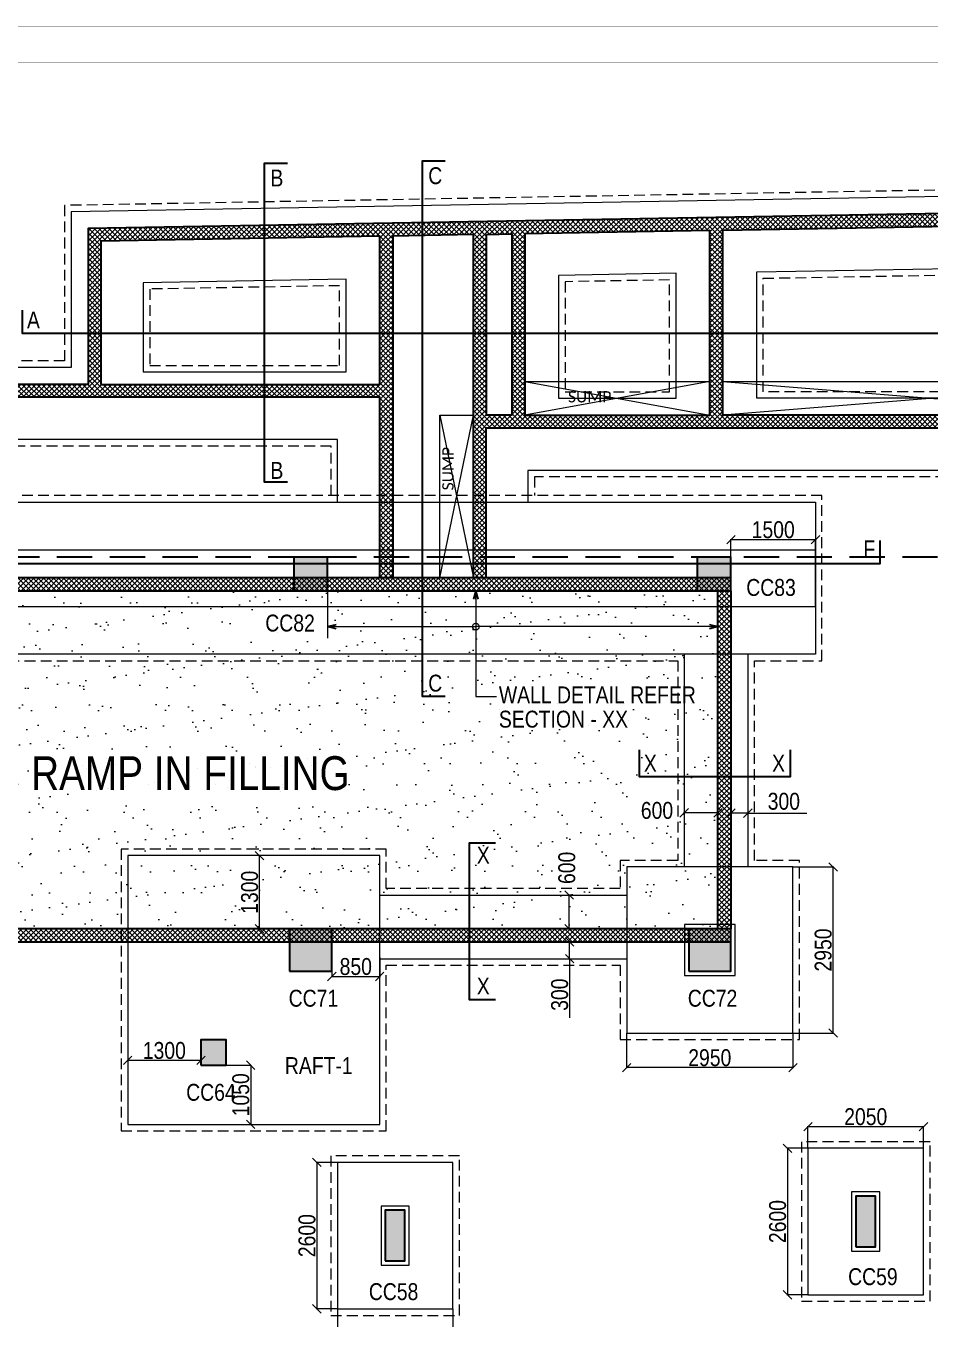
# Model space of a CAD drawing. Header units: millimetres. Extents: x 1112055 to 3390982, y -148532 to 766891.
# Drawn here: x 2021008 to 2037051, y 707830 to 730786 of the extents above; entities that cross this region are included whole.
import ezdxf

# ---------------------------------------------------------------- set-up
doc = ezdxf.new("R2010")
doc.units = ezdxf.units.MM
doc.header["$PDMODE"] = 35
doc.header["$PDSIZE"] = -25
doc.linetypes.add('DASHED2', pattern=[0.375, 0.25, -0.125])
doc.linetypes.add('Hidden', pattern=[9.525, 6.35, -3.175])
for name, color, linetype, lineweight in [('A_Cut-out', 251, 'Continuous', 9), ('B COL. NO.', 3, 'Continuous', 20), ('B FINAL COLUMN', 1, 'Continuous', 30), ('B FOOTING', 49, 'Continuous', 20), ('B FOOTING DIM', 234, 'Continuous', 9), ('B HATCH', 250, 'Continuous', 0), ('B P.C.C', 251, 'Continuous', 0), ('B TITLE BLOCK', 250, 'Continuous', 0), ('EXCAVATION LINE', 236, 'Continuous', 30)]:
    doc.layers.add(name, color=color, linetype=linetype, lineweight=lineweight)
doc.layers.add('B Pedestal', color=7, linetype='Continuous', lineweight=9, true_color=0x5c8948)
doc.layers.add('B-COL HT', color=7, linetype='Continuous', lineweight=0, true_color=0x4e4f45)
doc.layers.add('SXO-TEXT-AREA LOCATION', color=7, linetype='Continuous')
doc.styles.add('ARIAL', font='arial.ttf')
doc.styles.get("Standard").update_dxf_attribs({"font": 'arial.ttf'})
doc.styles.add('SWINC', font='swissc.ttf')
doc.dimstyles.new('BHOOMI', dxfattribs={"dimtxt": 230, "dimasz": 150, "dimexe": 10, "dimexo": 0, "dimgap": 25, "dimtad": 1, "dimdec": 0, "dimzin": 0, "dimdsep": 46, "dimtxsty": 'SWINC', "dimblk": 'OBLIQUE', "dimcen": 0.09, "dimclrd": 250, "dimclre": 250, "dimclrt": 256, "dimaunit": 1, "dimadec": 3, "dimazin": 0, "dimtfac": 1, "dimtdec": 0, "dimtofl": 0, "dimtmove": 1, "dimatfit": 3, "dimfxl": 100, "dimtolj": 1, "dimtzin": 0, "dimlwd": 9, "dimlwe": 5, "dimarcsym": 0})
doc.dimstyles.new('DIM 1', dxfattribs={"dimscale": 0, "dimtxt": 230, "dimasz": 150, "dimexe": 0.18, "dimexo": 0.0625, "dimgap": 0.5, "dimtad": 1, "dimdec": 0, "dimzin": 0, "dimdsep": 46, "dimtxsty": 'ARIAL', "dimblk": 'OBLIQUE', "dimcen": 6, "dimse1": 1, "dimse2": 1, "dimclrd": 256, "dimclrt": 256, "dimadec": 0, "dimazin": 2, "dimtfac": 0.75, "dimtdec": 0, "dimtix": 1, "dimtofl": 0, "dimtmove": 1, "dimatfit": 3, "dimldrblk": 'OPEN30', "dimfxl": 0.18, "dimfrac": 1, "dimtolj": 1, "dimtzin": 0, "dimlwd": -1, "dimarcsym": 0})
pattern_1 = [(45, (163082.47, 205286.05), (-44.9012806, 44.9012806), []), (135, (163082.47, 205286.05), (-44.9012806, -44.9012806), [])]

# ---------------------------------------------------------------- blocks, each defined once
blk = doc.blocks.new('_Oblique')
at = {"color": 0, "linetype": 'ByBlock', "lineweight": -2}
blk.add_line((-0.5, -0.5), (0.5, 0.5), dxfattribs=at)
blk = doc.blocks.new('*D2885')
at = {"layer": 'B FOOTING DIM', "color": 250, "lineweight": 5, "ltscale": 0.5, "transparency": 16777216}
for p, q in [((2033517, 721357), (2033517, 721676)), ((2033517, 721666), (2035017, 721666)), ((2035017, 721357), (2035017, 721676))]:
    blk.add_line(p, q, dxfattribs=at)
at = {"layer": 'Defpoints', "color": 0, "transparency": 16777216}
for p in [(2035017, 721666), (2033517, 721357), (2035017, 721357)]:
    blk.add_point(p, dxfattribs=at)
at = {"layer": 'B FOOTING DIM', "color": 250, "lineweight": 5, "transparency": 16777216, "xscale": 150, "yscale": 150, "zscale": 150, "rotation": 180}
blk.add_blockref('_Oblique', (2033517, 721666), dxfattribs=at)
at = {"layer": 'B FOOTING DIM', "color": 250, "lineweight": 5, "transparency": 16777216, "xscale": 150, "yscale": 150, "zscale": 150}
blk.add_blockref('_Oblique', (2035017, 721666), dxfattribs=at)
at = {"layer": 'B FOOTING DIM', "transparency": 16777216, "insert": (2034267, 721841), "char_height": 300, "attachment_point": 5, "style": 'SWINC'}
blk.add_mtext('\\A1;1500', dxfattribs=at)
blk = doc.blocks.new('*D3001')
at = {"layer": 'B FOOTING DIM', "color": 250, "lineweight": 5, "ltscale": 0.5, "transparency": 16777216}
for p, q in [((2026534, 710612), (2026161, 710612)), ((2026171, 710612), (2026171, 708012)), ((2026534, 708012), (2026161, 708012))]:
    blk.add_line(p, q, dxfattribs=at)
at = {"layer": 'Defpoints', "color": 0, "transparency": 16777216}
for p in [(2026534, 710612), (2026171, 708012), (2026534, 708012)]:
    blk.add_point(p, dxfattribs=at)
at = {"layer": 'B FOOTING DIM', "color": 250, "lineweight": 5, "transparency": 16777216, "xscale": 150, "yscale": 150, "zscale": 150}
for p, rotation in [((2026171, 710612), 90), ((2026171, 708012), 270)]:
    blk.add_blockref('_Oblique', p, dxfattribs=dict(at, rotation=rotation))
at = {"layer": 'B FOOTING DIM', "transparency": 16777216, "insert": (2025996, 709312), "char_height": 300, "attachment_point": 5, "rotation": 90, "style": 'SWINC'}
blk.add_mtext('\\A1;2600', dxfattribs=at)
blk = doc.blocks.new('*D3002')
at = {"layer": 'B FOOTING DIM', "color": 250, "lineweight": 5, "ltscale": 0.5, "transparency": 16777216}
for p, q in [((2026534, 708012), (2026534, 707334)), ((2028584, 708012), (2028584, 707334)), ((2026534, 707344), (2028584, 707344))]:
    blk.add_line(p, q, dxfattribs=at)
at = {"layer": 'Defpoints', "color": 0, "transparency": 16777216}
for p in [(2026534, 708012), (2028584, 708012), (2028584, 707344)]:
    blk.add_point(p, dxfattribs=at)
at = {"layer": 'B FOOTING DIM', "color": 250, "lineweight": 5, "transparency": 16777216, "xscale": 150, "yscale": 150, "zscale": 150, "rotation": 180}
blk.add_blockref('_Oblique', (2026534, 707344), dxfattribs=at)
at = {"layer": 'B FOOTING DIM', "color": 250, "lineweight": 5, "transparency": 16777216, "xscale": 150, "yscale": 150, "zscale": 150}
blk.add_blockref('_Oblique', (2028584, 707344), dxfattribs=at)
at = {"layer": 'B FOOTING DIM', "transparency": 16777216, "insert": (2027559, 707519), "char_height": 300, "attachment_point": 5, "style": 'SWINC'}
blk.add_mtext('\\A1;2050', dxfattribs=at)
blk = doc.blocks.new('*D3003')
at = {"layer": 'B FOOTING DIM', "color": 250, "lineweight": 5, "ltscale": 0.5, "transparency": 16777216}
for p, q in [((2034884, 710862), (2034511, 710862)), ((2034521, 710862), (2034521, 708262)), ((2034884, 708262), (2034511, 708262))]:
    blk.add_line(p, q, dxfattribs=at)
at = {"layer": 'Defpoints', "color": 0, "transparency": 16777216}
for p in [(2034884, 710862), (2034521, 708262), (2034884, 708262)]:
    blk.add_point(p, dxfattribs=at)
at = {"layer": 'B FOOTING DIM', "color": 250, "lineweight": 5, "transparency": 16777216, "xscale": 150, "yscale": 150, "zscale": 150}
for p, rotation in [((2034521, 710862), 90), ((2034521, 708262), 270)]:
    blk.add_blockref('_Oblique', p, dxfattribs=dict(at, rotation=rotation))
at = {"layer": 'B FOOTING DIM', "transparency": 16777216, "insert": (2034346, 709562), "char_height": 300, "attachment_point": 5, "rotation": 90, "style": 'SWINC'}
blk.add_mtext('\\A1;2600', dxfattribs=at)
blk = doc.blocks.new('*D3004')
at = {"layer": 'B FOOTING DIM', "color": 250, "lineweight": 5, "ltscale": 0.5, "transparency": 16777216}
for p, q in [((2034884, 710862), (2034884, 711257)), ((2034884, 711247), (2036934, 711247)), ((2036934, 710862), (2036934, 711257))]:
    blk.add_line(p, q, dxfattribs=at)
at = {"layer": 'Defpoints', "color": 0, "transparency": 16777216}
for p in [(2036934, 711247), (2034884, 710862), (2036934, 710862)]:
    blk.add_point(p, dxfattribs=at)
at = {"layer": 'B FOOTING DIM', "color": 250, "lineweight": 5, "transparency": 16777216, "xscale": 150, "yscale": 150, "zscale": 150, "rotation": 180}
blk.add_blockref('_Oblique', (2034884, 711247), dxfattribs=at)
at = {"layer": 'B FOOTING DIM', "color": 250, "lineweight": 5, "transparency": 16777216, "xscale": 150, "yscale": 150, "zscale": 150}
blk.add_blockref('_Oblique', (2036934, 711247), dxfattribs=at)
at = {"layer": 'B FOOTING DIM', "transparency": 16777216, "insert": (2035909, 711422), "char_height": 300, "attachment_point": 5, "style": 'SWINC'}
blk.add_mtext('\\A1;2050', dxfattribs=at)
blk = doc.blocks.new('*D3031')
at = {"layer": 'B FOOTING DIM', "color": 250, "lineweight": 5, "ltscale": 0.5, "transparency": 16777216}
for p, q in [((2031667, 712907), (2031667, 712284)), ((2034617, 712907), (2034617, 712284)), ((2034617, 712294), (2031667, 712294))]:
    blk.add_line(p, q, dxfattribs=at)
at = {"layer": 'Defpoints', "color": 0, "transparency": 16777216}
for p in [(2031667, 712907), (2034617, 712907), (2031667, 712294)]:
    blk.add_point(p, dxfattribs=at)
at = {"layer": 'B FOOTING DIM', "color": 250, "lineweight": 5, "transparency": 16777216, "xscale": 150, "yscale": 150, "zscale": 150, "rotation": 180}
blk.add_blockref('_Oblique', (2031667, 712294), dxfattribs=at)
at = {"layer": 'B FOOTING DIM', "color": 250, "lineweight": 5, "transparency": 16777216, "xscale": 150, "yscale": 150, "zscale": 150}
blk.add_blockref('_Oblique', (2034617, 712294), dxfattribs=at)
at = {"layer": 'B FOOTING DIM', "transparency": 16777216, "insert": (2033142, 712469), "char_height": 300, "attachment_point": 5, "style": 'SWINC'}
blk.add_mtext('\\A1;2950', dxfattribs=at)
blk = doc.blocks.new('*D3032')
at = {"layer": 'B FOOTING DIM', "color": 250, "lineweight": 5, "ltscale": 0.5, "transparency": 16777216}
for p, q in [((2034617, 715857), (2035340, 715857)), ((2035330, 712907), (2035330, 715857)), ((2034617, 712907), (2035340, 712907))]:
    blk.add_line(p, q, dxfattribs=at)
at = {"layer": 'Defpoints', "color": 0, "transparency": 16777216}
for p in [(2034617, 715857), (2035330, 715857), (2034617, 712907)]:
    blk.add_point(p, dxfattribs=at)
at = {"layer": 'B FOOTING DIM', "color": 250, "lineweight": 5, "transparency": 16777216, "xscale": 150, "yscale": 150, "zscale": 150}
for p, rotation in [((2035330, 715857), 90), ((2035330, 712907), 270)]:
    blk.add_blockref('_Oblique', p, dxfattribs=dict(at, rotation=rotation))
at = {"layer": 'B FOOTING DIM', "transparency": 16777216, "insert": (2035155, 714382), "char_height": 300, "attachment_point": 5, "rotation": 90, "style": 'SWINC'}
blk.add_mtext('\\A1;2950', dxfattribs=at)
blk = doc.blocks.new('*D2549')
at = {"layer": 'B FOOTING DIM', "color": 250, "lineweight": 5, "ltscale": 0.5, "transparency": 16777216}
for p, q in [((2022814, 712545), (2022814, 712412)), ((2024114, 712422), (2022814, 712422)), ((2024114, 712562), (2024114, 712412))]:
    blk.add_line(p, q, dxfattribs=at)
at = {"layer": 'Defpoints', "color": 0, "transparency": 16777216}
for p in [(2022814, 712545), (2022814, 712422), (2024114, 712562)]:
    blk.add_point(p, dxfattribs=at)
at = {"layer": 'B FOOTING DIM', "color": 250, "lineweight": 5, "transparency": 16777216, "xscale": 150, "yscale": 150, "zscale": 150, "rotation": 180}
blk.add_blockref('_Oblique', (2022814, 712422), dxfattribs=at)
at = {"layer": 'B FOOTING DIM', "color": 250, "lineweight": 5, "transparency": 16777216, "xscale": 150, "yscale": 150, "zscale": 150}
blk.add_blockref('_Oblique', (2024114, 712422), dxfattribs=at)
at = {"layer": 'B FOOTING DIM', "transparency": 16777216, "insert": (2023464, 712597), "char_height": 300, "attachment_point": 5, "style": 'SWINC'}
blk.add_mtext('\\A1;1300', dxfattribs=at)
blk = doc.blocks.new('*D2550')
at = {"layer": 'B FOOTING DIM', "color": 250, "lineweight": 5, "ltscale": 0.5, "transparency": 16777216}
for p, q in [((2026436, 714257), (2026436, 713902)), ((2027286, 714251), (2027286, 713902)), ((2026436, 713912), (2027286, 713912))]:
    blk.add_line(p, q, dxfattribs=at)
at = {"layer": 'Defpoints', "color": 0, "transparency": 16777216}
for p in [(2026436, 714257), (2027286, 714251), (2027286, 713912)]:
    blk.add_point(p, dxfattribs=at)
at = {"layer": 'B FOOTING DIM', "color": 250, "lineweight": 5, "transparency": 16777216, "xscale": 150, "yscale": 150, "zscale": 150, "rotation": 180}
blk.add_blockref('_Oblique', (2026436, 713912), dxfattribs=at)
at = {"layer": 'B FOOTING DIM', "color": 250, "lineweight": 5, "transparency": 16777216, "xscale": 150, "yscale": 150, "zscale": 150}
blk.add_blockref('_Oblique', (2027286, 713912), dxfattribs=at)
at = {"layer": 'B FOOTING DIM', "transparency": 16777216, "insert": (2026861, 714087), "char_height": 300, "attachment_point": 5, "style": 'SWINC'}
blk.add_mtext('\\A1;850', dxfattribs=at)
blk = doc.blocks.new('*D2551')
at = {"layer": 'B FOOTING DIM', "color": 250, "lineweight": 5, "ltscale": 0.5, "transparency": 16777216}
for p, q in [((2024564, 712337), (2025007, 712337)), ((2024997, 712337), (2024997, 711287)), ((2024564, 711287), (2025007, 711287))]:
    blk.add_line(p, q, dxfattribs=at)
at = {"layer": 'Defpoints', "color": 0, "transparency": 16777216}
for p in [(2024564, 712337), (2024564, 711287), (2024997, 711287)]:
    blk.add_point(p, dxfattribs=at)
at = {"layer": 'B FOOTING DIM', "color": 250, "lineweight": 5, "transparency": 16777216, "xscale": 150, "yscale": 150, "zscale": 150}
for p, rotation in [((2024997, 712337), 90), ((2024997, 711287), 270)]:
    blk.add_blockref('_Oblique', p, dxfattribs=dict(at, rotation=rotation))
at = {"layer": 'B FOOTING DIM', "transparency": 16777216, "insert": (2024822, 711812), "char_height": 300, "attachment_point": 5, "rotation": 90, "style": 'SWINC'}
blk.add_mtext('\\A1;1050', dxfattribs=at)
blk = doc.blocks.new('*D2552')
at = {"layer": 'B FOOTING DIM', "color": 250, "lineweight": 5, "ltscale": 0.5, "transparency": 16777216}
for p, q in [((2025686, 716057), (2025143, 716057)), ((2025153, 714757), (2025153, 716057)), ((2025686, 714757), (2025143, 714757))]:
    blk.add_line(p, q, dxfattribs=at)
at = {"layer": 'Defpoints', "color": 0, "transparency": 16777216}
for p in [(2025153, 716057), (2025686, 716057), (2025686, 714757)]:
    blk.add_point(p, dxfattribs=at)
at = {"layer": 'B FOOTING DIM', "color": 250, "lineweight": 5, "transparency": 16777216, "xscale": 150, "yscale": 150, "zscale": 150}
for p, rotation in [((2025153, 716057), 90), ((2025153, 714757), 270)]:
    blk.add_blockref('_Oblique', p, dxfattribs=dict(at, rotation=rotation))
at = {"layer": 'B FOOTING DIM', "transparency": 16777216, "insert": (2024978, 715407), "char_height": 300, "attachment_point": 5, "rotation": 90, "style": 'SWINC'}
blk.add_mtext('\\A1;1300', dxfattribs=at)
blk = doc.blocks.new('*D2648')
at = {"layer": 'B FOOTING DIM', "color": 250, "lineweight": 5, "ltscale": 0.5, "transparency": 16777216}
for p, q in [((2030478, 714527), (2030664, 714527)), ((2030654, 714227), (2030654, 714527)), ((2030478, 714227), (2030664, 714227)), ((2030654, 714227), (2030654, 713178))]:
    blk.add_line(p, q, dxfattribs=at)
at = {"layer": 'Defpoints', "color": 0, "transparency": 16777216}
for p in [(2030478, 714527), (2030654, 714527), (2030478, 714227)]:
    blk.add_point(p, dxfattribs=at)
at = {"layer": 'B FOOTING DIM', "color": 250, "lineweight": 5, "transparency": 16777216, "xscale": 150, "yscale": 150, "zscale": 150}
for p, rotation in [((2030654, 714527), 90), ((2030654, 714227), 270)]:
    blk.add_blockref('_Oblique', p, dxfattribs=dict(at, rotation=rotation))
at = {"layer": 'B FOOTING DIM', "transparency": 16777216, "insert": (2030479, 713589), "char_height": 300, "attachment_point": 5, "rotation": 90, "style": 'SWINC'}
blk.add_mtext('\\A1;300', dxfattribs=at)
blk = doc.blocks.new('*D2649')
at = {"layer": 'B FOOTING DIM', "color": 250, "lineweight": 5, "ltscale": 0.5, "transparency": 16777216}
for p, q in [((2030684, 715357), (2030637, 715357)), ((2030647, 714757), (2030647, 715357)), ((2030684, 714757), (2030637, 714757))]:
    blk.add_line(p, q, dxfattribs=at)
at = {"layer": 'Defpoints', "color": 0, "transparency": 16777216}
for p in [(2030647, 715357), (2030684, 715357), (2030684, 714757)]:
    blk.add_point(p, dxfattribs=at)
at = {"layer": 'B FOOTING DIM', "color": 250, "lineweight": 5, "transparency": 16777216, "xscale": 150, "yscale": 150, "zscale": 150}
for p, rotation in [((2030647, 715357), 90), ((2030647, 714757), 270)]:
    blk.add_blockref('_Oblique', p, dxfattribs=dict(at, rotation=rotation))
at = {"layer": 'B FOOTING DIM', "transparency": 16777216, "insert": (2030606, 715840), "char_height": 300, "attachment_point": 5, "rotation": 90, "style": 'SWINC'}
blk.add_mtext('\\A1;600', dxfattribs=at)
blk = doc.blocks.new('_Open30')
at = {"color": 0, "linetype": 'ByBlock', "lineweight": -2}
for p, q in [((-1, 0.27), (0, 0)), ((0, 0), (-1, -0.27)), ((0, 0), (-1, 0))]:
    blk.add_line(p, q, dxfattribs=at)
blk = doc.blocks.new('*D2650')
at = {"layer": 'B FOOTING DIM', "color": 250, "lineweight": 5, "ltscale": 0.5, "transparency": 16777216}
for p, q in [((2033517, 716986), (2033517, 716800)), ((2033817, 716986), (2033817, 716800)), ((2033817, 716810), (2033517, 716810)), ((2033817, 716810), (2034866, 716810))]:
    blk.add_line(p, q, dxfattribs=at)
at = {"layer": 'Defpoints', "color": 0, "transparency": 16777216}
for p in [(2033517, 716986), (2033817, 716986), (2033517, 716810)]:
    blk.add_point(p, dxfattribs=at)
at = {"layer": 'B FOOTING DIM', "color": 250, "lineweight": 5, "transparency": 16777216, "xscale": 150, "yscale": 150, "zscale": 150, "rotation": 180}
blk.add_blockref('_Oblique', (2033517, 716810), dxfattribs=at)
at = {"layer": 'B FOOTING DIM', "color": 250, "lineweight": 5, "transparency": 16777216, "xscale": 150, "yscale": 150, "zscale": 150}
blk.add_blockref('_Oblique', (2033817, 716810), dxfattribs=at)
at = {"layer": 'B FOOTING DIM', "transparency": 16777216, "insert": (2034456, 717020), "char_height": 300, "attachment_point": 5, "style": 'SWINC'}
blk.add_mtext('\\A1;300', dxfattribs=at)
blk = doc.blocks.new('*D2651')
at = {"layer": 'B FOOTING DIM', "color": 250, "lineweight": 5, "ltscale": 0.5, "transparency": 16777216}
for p, q in [((2032687, 716780), (2032687, 716827)), ((2033287, 716817), (2032687, 716817)), ((2033287, 716780), (2033287, 716827))]:
    blk.add_line(p, q, dxfattribs=at)
at = {"layer": 'Defpoints', "color": 0, "transparency": 16777216}
for p in [(2032687, 716817), (2032687, 716780), (2033287, 716780)]:
    blk.add_point(p, dxfattribs=at)
at = {"layer": 'B FOOTING DIM', "color": 250, "lineweight": 5, "transparency": 16777216, "xscale": 150, "yscale": 150, "zscale": 150, "rotation": 180}
blk.add_blockref('_Oblique', (2032687, 716817), dxfattribs=at)
at = {"layer": 'B FOOTING DIM', "color": 250, "lineweight": 5, "transparency": 16777216, "xscale": 150, "yscale": 150, "zscale": 150}
blk.add_blockref('_Oblique', (2033287, 716817), dxfattribs=at)
at = {"layer": 'B FOOTING DIM', "transparency": 16777216, "insert": (2032205, 716858), "char_height": 300, "attachment_point": 5, "style": 'SWINC'}
blk.add_mtext('\\A1;600', dxfattribs=at)

msp = doc.modelspace()

# ---------------------------------------------------------------- hatches: boundary and pattern name
at = {"layer": 'B HATCH', "lineweight": 0}
h = msp.add_hatch(dxfattribs=at)
h.set_pattern_fill('ANSI37', color=250, scale=20, style=0)
h.set_pattern_definition([(45, (271573.584, 205286.05), (-44.9012806, 44.9012806), []), (135, (271573.584, 205286.05), (-44.9012806, -44.9012806), [])])
h.paths.add_polyline_path([(2048204.1, 723875.9), (2048204.1, 727418.8), (2041029.1, 727292.9), (2041029.1, 723876.1)], flags=16)
h.paths.add_polyline_path([(2022340.1, 724422.7), (2027289.1, 724422.7), (2027289.1, 727051.5), (2022340.1, 726964.7)], flags=16)
h.paths.add_polyline_path([(2029179.1, 727085), (2029629.1, 727092.9), (2029629.1, 723875.7), (2029179.1, 723875.7)], flags=16)
h.paths.add_polyline_path([(1985114.1, 723607.5), (1985114.1, 614861.9), (2035574.1, 614861.9), (2035574.1, 654741.9), (2048204.1, 654741.9), (2048204.1, 723645.9), (2029165.7, 723646.5), (2029165.7, 720986.9), (2028949.1, 720986.9), (2028949.1, 727080.9), (2027519.1, 727055.8), (2027519.1, 720986.9), (2027289.1, 720986.9), (2027289.1, 724192.7), (2017838.1, 724192.7), (2017838.1, 723607.5)], flags=16)
h.paths.add_polyline_path([(2040803.8, 727289), (2040803.8, 723876.1), (2033374.1, 723876.4), (2033374.1, 727158.6)], flags=16)
h.paths.add_polyline_path([(2029859.1, 723876.5), (2029859.1, 727096.9), (2033144.1, 727154.5), (2033144.1, 723876.4)], flags=16)
h.paths.add_polyline_path([(2017608.1, 723837.5), (1984884.1, 723837.5), (1984884.1, 614631.9), (2035804.1, 614631.9), (2035804.1, 654511.9), (2048434.1, 654511.9), (2048434.1, 727652.9), (2022110.1, 727190.9), (2022110.1, 724422.7), (2017608.1, 724422.7)])
at = {"layer": 'B HATCH'}
h = msp.add_hatch(dxfattribs=at)
h.set_pattern_fill('ANSI37', color=250, scale=20, style=0)
h.set_pattern_definition(pattern_1)
h.paths.add_polyline_path([(2013609.1, 720756.9), (2025760.8, 720756.9), (2025760.8, 720986.9), (2013609.1, 720986.9)])
h = msp.add_hatch(dxfattribs=at)
h.set_pattern_fill('ANSI37', color=250, scale=20, style=0)
h.set_pattern_definition([(45, (175834.135, 205286.05), (-44.9012806, 44.9012806), []), (135, (175834.135, 205286.05), (-44.9012806, -44.9012806), [])])
h.paths.add_polyline_path([(2025760.8, 720756.9), (2033517.5, 720756.9), (2033517.5, 720986.9), (2025760.8, 720986.9)])
h = msp.add_hatch(dxfattribs=at)
h.set_pattern_fill('ANSI37', color=250, scale=20, style=0)
h.set_pattern_definition([(45, (163082.47, 205286.05), (-44.9012806, 44.9012806), []), (135, (163082.47, 205286.05), (-44.9012806, -44.9012806), [])])
h.paths.add_polyline_path([(2033517.5, 714756.9), (2033287.5, 714756.9), (2033287.5, 720756.9), (2033517.5, 720756.9)])
h = msp.add_hatch(dxfattribs=at)
h.set_pattern_fill('ANSI37', color=250, scale=20, style=0)
h.set_pattern_definition(pattern_1)
h.paths.add_polyline_path([(2013609.1, 714526.9), (2025685.8, 714526.9), (2025685.8, 714756.9), (2013609.1, 714756.9)])
h = msp.add_hatch(dxfattribs=at)
h.set_pattern_fill('ANSI37', color=250, scale=20, style=0)
h.set_pattern_definition([(45, (175834.135, 199056.05), (-44.9012806, 44.9012806), []), (135, (175834.135, 199056.05), (-44.9012806, -44.9012806), [])])
h.paths.add_polyline_path([(2025685.8, 714526.9), (2033517.5, 714526.9), (2033517.5, 714756.9), (2025685.8, 714756.9)])
at = {"layer": 'B-COL HT', "lineweight": 0}
h = msp.add_hatch(color=250, dxfattribs=at)
h.dxf.hatch_style = 1
h.paths.add_polyline_path([(2025760.8, 720756.9), (2026360.8, 720756.9), (2026360.8, 721356.9), (2025760.8, 721356.9)])
h = msp.add_hatch(color=250, dxfattribs=at)
h.dxf.hatch_style = 1
h.paths.add_polyline_path([(2032917.5, 720756.9), (2033517.5, 720756.9), (2033517.5, 721356.9), (2032917.5, 721356.9)])
h = msp.add_hatch(color=250, dxfattribs=at)
h.dxf.hatch_style = 1
h.paths.add_polyline_path([(2025685.8, 714006.9), (2026435.8, 714006.9), (2026435.8, 714756.9), (2025685.8, 714756.9)])
h = msp.add_hatch(color=250, dxfattribs=at)
h.dxf.hatch_style = 1
h.paths.add_polyline_path([(2033517.5, 714756.9), (2032767.5, 714756.9), (2032767.5, 714006.9), (2033517.5, 714006.9)])
h = msp.add_hatch(color=250, dxfattribs=at)
h.dxf.hatch_style = 1
h.paths.add_polyline_path([(2024114.1, 712336.9), (2024564.1, 712336.9), (2024564.1, 712786.9), (2024114.1, 712786.9)])
h = msp.add_hatch(color=250, dxfattribs=at)
h.dxf.hatch_style = 1
h.paths.add_polyline_path([(2024114.1, 712336.9), (2024564.1, 712336.9), (2024564.1, 712786.9), (2024114.1, 712786.9)])
h = msp.add_hatch(color=250, dxfattribs=at)
h.dxf.hatch_style = 1
h.paths.add_polyline_path([(2035734.1, 709111.9), (2036084.1, 709111.9), (2036084.1, 710011.9), (2035734.1, 710011.9)])
h = msp.add_hatch(color=250, dxfattribs=at)
h.dxf.hatch_style = 1
h.paths.add_polyline_path([(2027384.1, 708861.9), (2027734.1, 708861.9), (2027734.1, 709761.9), (2027384.1, 709761.9)])
at = {"layer": 'EXCAVATION LINE', "lineweight": 0}
h = msp.add_hatch(dxfattribs=at)
h.set_pattern_fill('AR-SAND', color=250, scale=15)
h.set_pattern_definition([(37.5, (-97526.5, 346400), (-24.00047, 734.11986), [0, -579.12, 0, -647.7, 0, -619.125]), (7.5, (-97526.5, 346400), (674.28492, 1075.23765), [0, -312.42, 0, -521.97, 0, -200.025]), (327.5, (-97995.1, 346400), (1186.48856, 2.15578), [0, -190.5, 0, -685.8, 0, -895.35]), (317.5, (-97995.1, 346400), (1145.3347, 334.394), [0, -95.25, 0, -449.58, 0, -514.35])])
h.paths.add_polyline_path([(2013609.1, 720756.9), (2033287.5, 720756.9), (2033287.5, 714756.9), (2013609.1, 714756.9)])

# ---------------------------------------------------------------- linework, layer by layer
at = {"color": 6, "lineweight": 30}
for points in [[(2025647.7, 728342.3), (2025238.5, 728342.3), (2025238.5, 722690.2), (2025647.7, 722690.2)], [(2028447.7, 728383), (2028038.4, 728383), (2028038.4, 718885.6), (2028447.7, 718885.6)], [(2020944.8, 725742), (2020944.8, 725332.7), (2049565.8, 725332.7), (2049565.8, 725742)], [(2014584.3, 721650), (2014584.3, 721240.8), (2036167.6, 721240.8), (2036167.6, 721650)], [(2031889.9, 717934.5), (2031889.9, 717464.5), (2034573.1, 717464.5), (2034573.1, 717934.5)], [(2029337.4, 716278.3), (2028871.7, 716278.3), (2028871.7, 713505), (2029337.4, 713505)]]:
    msp.add_lwpolyline(points, dxfattribs=at)
at = {"color": 16, "linetype": 'DASHED2', "lineweight": 30, "ltscale": 2500}
msp.add_lwpolyline([(1996084.1, 679511.9), (2048434.1, 679511.9), (2048434.1, 721356.9), (1996084.1, 721356.9)], close=True, dxfattribs=at)
at = {"layer": 'A_Cut-out', "ltscale": 10}
for p, q in [((2033144.1, 724475.8), (2029859.1, 723876.5)), ((2029859.1, 724475.8), (2033144.1, 723876.4)), ((2040803.8, 724475.8), (2033374.1, 723876.4)), ((2033374.1, 724475.8), (2040803.8, 723876.1)), ((2028352, 723874), (2028949.1, 720986.9)), ((2028352, 720986.9), (2028949.1, 723874))]:
    msp.add_line(p, q, dxfattribs=at)
for points in [[(2029859.1, 724475.8), (2033144.1, 724475.8)], [(2033374.1, 724475.8), (2040803.8, 724475.8)]]:
    msp.add_lwpolyline(points, dxfattribs=at)
msp.add_lwpolyline([(2028352, 723874), (2028949.1, 723874), (2028949.1, 720986.9), (2028352, 720986.9)], close=True, dxfattribs=at)
at = {"layer": 'B COL. NO.'}
msp.add_line((2026360.8, 720756.9), (2026360.8, 719916.5), dxfattribs=at)
msp.add_circle((2028992.6, 720122.2), 58.6, dxfattribs=at)
at = {"layer": 'B FINAL COLUMN', "color": 16, "lineweight": 30}
msp.add_lwpolyline([(2017608.1, 723837.5), (1984884.1, 723837.5), (1984884.1, 614631.9), (2035804.1, 614631.9), (2035804.1, 654511.9), (2048434.1, 654511.9), (2048434.1, 727652.9), (2022110.1, 727190.9), (2022110.1, 724422.7), (2017608.1, 724422.7), (2017608.1, 723837.5)], dxfattribs=at)
at = {"layer": 'B FINAL COLUMN', "color": 1, "lineweight": 30}
for points in [[(2033374.1, 727158.6), (2040803.8, 727289), (2040803.8, 723876.1), (2033374.1, 723876.4)], [(2022340.1, 724422.7), (2027289.1, 724422.7), (2027289.1, 727051.5), (2022340.1, 726964.7)], [(2029179.1, 727085), (2029629.1, 727092.9), (2029629.1, 723875.7), (2029179.1, 723875.7)], [(2029859.1, 727096.9), (2029859.1, 723876.5), (2033144.1, 723876.4), (2033144.1, 727154.5)], [(2025760.8, 720756.9), (2033517.5, 720756.9), (2033517.5, 720986.9), (2025760.8, 720986.9)], [(2033517.5, 714756.9), (2033287.5, 714756.9), (2033287.5, 720756.9), (2033517.5, 720756.9)], [(2025685.8, 714526.9), (2033517.5, 714526.9), (2033517.5, 714756.9), (2025685.8, 714756.9)]]:
    msp.add_lwpolyline(points, close=True, dxfattribs=at)
at = {"layer": 'B FINAL COLUMN', "color": 16, "lineweight": 30}
msp.add_lwpolyline([(1985114.1, 614861.9), (2035574.1, 614861.9), (2035574.1, 654741.9), (2048204.1, 654741.9), (2048204.1, 723645.9), (2029165.7, 723646.5), (2029165.7, 720986.9), (2028949.1, 720986.9), (2028949.1, 727080.9), (2027519.1, 727055.8), (2027519.1, 720986.9), (2027289.1, 720986.9), (2027289.1, 724192.7), (2017838.1, 724192.7), (2017838.1, 723607.5), (1985114.1, 723607.5)], close=True, dxfattribs=at)
at = {"layer": 'B FINAL COLUMN'}
for points in [[(2025760.8, 720756.9), (2026360.8, 720756.9), (2026360.8, 721356.9), (2025760.8, 721356.9)], [(2032917.5, 720756.9), (2033517.5, 720756.9), (2033517.5, 721356.9), (2032917.5, 721356.9)], [(2025685.8, 714006.9), (2026435.8, 714006.9), (2026435.8, 714756.9), (2025685.8, 714756.9)], [(2032767.5, 714006.9), (2033517.5, 714006.9), (2033517.5, 714756.9), (2032767.5, 714756.9)], [(2035734.1, 709111.9), (2036084.1, 709111.9), (2036084.1, 710011.9), (2035734.1, 710011.9)], [(2027384.1, 708861.9), (2027734.1, 708861.9), (2027734.1, 709761.9), (2027384.1, 709761.9)]]:
    msp.add_lwpolyline(points, close=True, dxfattribs=at)
at = {"layer": 'B FINAL COLUMN', "color": 4, "lineweight": 30}
for points in [[(2013609.1, 720756.9), (2025760.8, 720756.9), (2025760.8, 720986.9), (2013609.1, 720986.9)], [(2013609.1, 714526.9), (2025685.8, 714526.9), (2025685.8, 714756.9), (2013609.1, 714756.9)]]:
    msp.add_lwpolyline(points, close=True, dxfattribs=at)
at = {"layer": 'B FINAL COLUMN', "color": 4}
msp.add_lwpolyline([(2024114.1, 712336.9), (2024564.1, 712336.9), (2024564.1, 712786.9), (2024114.1, 712786.9)], close=True, dxfattribs=at)
at = {"layer": 'B FINAL COLUMN', "color": 1}
msp.add_lwpolyline([(2024114.1, 712336.9), (2024564.1, 712336.9), (2024564.1, 712786.9), (2024114.1, 712786.9)], close=True, dxfattribs=at)
at = {"layer": 'B FOOTING'}
for p, q in [((2032688.1, 719631.9), (2032688.1, 715856.9)), ((2033817.5, 719631.9), (2033817.5, 715856.9)), ((2027286, 715356.9), (2031667.5, 715356.9)), ((2027286, 714226.9), (2031667.5, 714226.9))]:
    msp.add_line(p, q, dxfattribs=at)
for points in [[(2048734.1, 722256.9), (2048734.1, 727958.2), (2021810.1, 727485.7), (2021810.1, 724722.7), (2017308.1, 724722.7), (2017308.1, 724137.5), (1984584.1, 724137.5), (1984584.1, 721912)], [(2026539.1, 722331.9), (2026539.1, 723442.7), (2018588.1, 723442.7), (2018588.1, 722857.5), (1985864.1, 722857.5), (1985864.1, 721912)], [(2047454.1, 722256.9), (2047454.1, 722896), (2029915.7, 722896.5), (2029915.7, 722331.9)]]:
    msp.add_lwpolyline(points, dxfattribs=at)
for points in [[(2030459.2, 726357.3), (2030459.2, 724176.4), (2032544, 724176.4), (2032544.1, 726393.9)], [(2033974.2, 726419), (2040203.8, 726528.3), (2040203.8, 724176.2), (2033974.1, 724176.3)], [(2023090.1, 724642.1), (2026689.1, 724642.1), (2026689.1, 726290.9), (2023090.1, 726227.7)], [(2016529.1, 722331.9), (2035017.5, 722331.9), (2035017.5, 719631.9), (2016529.1, 719631.9)], [(2022814.4, 711286.8), (2027286, 711286.8), (2027286, 716057.1), (2022814.4, 716057.1)], [(2031667.5, 712906.9), (2034617.5, 712906.9), (2034617.5, 715856.9), (2031667.5, 715856.9)], [(2034884.1, 708261.9), (2036934.1, 708261.9), (2036934.1, 710861.9), (2034884.1, 710861.9)], [(2026534.1, 708011.9), (2028584.1, 708011.9), (2028584.1, 710611.9), (2026534.1, 710611.9)]]:
    msp.add_lwpolyline(points, close=True, dxfattribs=at)
at = {"layer": 'B P.C.C', "color": 250, "linetype": 'Hidden', "lineweight": 0, "ltscale": 30}
for points in [[(2048849.1, 722371.9), (2048849.1, 728075.3), (2021695.1, 727598.7), (2021695.1, 724837.7), (2017193.1, 724837.7), (2017193.1, 724252.5), (1984469.1, 724252.5), (1984469.1, 722027)], [(2026424.1, 722446.9), (2026424.1, 723327.7), (2018703.1, 723327.7), (2018703.1, 722742.5), (1985979.1, 722742.5), (1985979.1, 722027)], [(2047339.1, 722371.9), (2047339.1, 722781), (2030030.7, 722781.4), (2030030.7, 722446.9)]]:
    msp.add_lwpolyline(points, dxfattribs=at)
for points in [[(2034089.2, 726306), (2040088.8, 726411.3), (2040088.8, 724291.2), (2034089.1, 724291.3)], [(2023205.1, 724757.1), (2026574.1, 724757.1), (2026574.1, 726173.9), (2023205.1, 726114.7)], [(2030574.2, 726244.3), (2030574.2, 724291.4), (2032429, 724291.4), (2032429.1, 726276.9)], [(2032573.1, 715971.9), (2031552.5, 715971.9), (2031552.5, 715471.9), (2027401, 715471.9), (2027401, 716172.1), (2022699.4, 716172.1), (2022699.4, 711171.8), (2027401, 711171.8), (2027401, 714111.9), (2031552.5, 714111.9), (2031552.5, 712791.9), (2034732.5, 712791.9), (2034732.5, 715971.9), (2033932.5, 715971.9), (2033932.5, 719516.9), (2035132.5, 719516.9), (2035132.5, 722446.9), (2016414.1, 722446.9), (2016414.1, 719516.9), (2032573.1, 719516.9)], [(2034769.1, 708146.9), (2037049.1, 708146.9), (2037049.1, 710976.9), (2034769.1, 710976.9)], [(2026419.1, 707896.9), (2028699.1, 707896.9), (2028699.1, 710726.9), (2026419.1, 710726.9)]]:
    msp.add_lwpolyline(points, close=True, dxfattribs=at)
at = {"layer": 'B Pedestal', "color": 87, "lineweight": 9}
for points in [[(2035017.5, 721481.9), (2016529.1, 721481.9), (2016529.1, 720481.9), (2035017.5, 720481.9)], [(2032692.5, 713931.9), (2033592.5, 713931.9), (2033592.5, 714831.9), (2032692.5, 714831.9)], [(2035659.1, 709036.9), (2036159.1, 709036.9), (2036159.1, 710086.9), (2035659.1, 710086.9)], [(2027309.1, 708786.9), (2027809.1, 708786.9), (2027809.1, 709836.9), (2027309.1, 709836.9)]]:
    msp.add_lwpolyline(points, close=True, dxfattribs=at)
at = {"layer": 'B TITLE BLOCK', "color": 1, "const_width": 8.39}
msp.add_lwpolyline([(1978206, 730781.9), (2075754.3, 730781.9), (2075754.3, 563109), (1978206, 563109)], close=True, dxfattribs=at)
at = {"layer": 'B TITLE BLOCK', "color": 250, "lineweight": 0, "const_width": 8.39}
msp.add_lwpolyline([(1978858.7, 730129.2), (2075101.6, 730129.2), (2075101.6, 563761.7), (1978858.7, 563761.7)], close=True, dxfattribs=at)

# ---------------------------------------------------------------- texts
at = {"color": 6, "lineweight": 30, "style": 'SWINC'}
for s, p in [('B', (2025346.9, 727935.6)), ('C', (2028146.9, 727976.4)), ('A', (2021027.2, 725414.9)), ('B', (2025346.9, 722745.2)), ('F', (2035866.8, 721351.4)), ('C', (2028146.9, 718969.4)), ('X', (2031972.3, 717546.6)), ('X', (2034247.4, 717546.6)), ('X', (2029008.4, 715915.5)), ('X', (2029008.4, 713593.2)), ('RAFT-1', (2025603.5, 712180))]:
    msp.add_text(s, height=300, dxfattribs=at).set_placement(p)
at = {"layer": 'B COL. NO.', "style": 'SWINC'}
for s, p in [('CC83', (2033789.5, 720667.6)), ('CC82', (2025256.1, 720035.6)), ('WALL DETAIL REFER', (2029400.1, 718760.5)), ('SECTION - XX', (2029400.1, 718329.8)), ('CC71', (2025670.2, 713375.9)), ('CC72', (2032751.9, 713375.9)), ('CC64', (2023852.2, 711705.9)), ('CC59', (2035596.6, 708433.7)), ('CC58', (2027092.9, 708168))]:
    msp.add_text(s, height=300, dxfattribs=at).set_placement(p)
at = {"layer": 'EXCAVATION LINE', "color": 75, "style": 'SWINC'}
msp.add_text('RAMP IN FILLING', height=600, dxfattribs=at).set_placement((2021101.6, 717221.4))
at = {"layer": 'SXO-TEXT-AREA LOCATION', "insert": (2030624.8, 724302.1), "char_height": 200, "attachment_point": 1}
msp.add_mtext('\\pxqc;{\\fCalibri|b0|i0|c0|p34;SUMP}', dxfattribs=at)
at = {"layer": 'SXO-TEXT-AREA LOCATION', "insert": (2028395.8, 722540.4), "char_height": 200, "attachment_point": 1, "rotation": 90}
msp.add_mtext('\\pxqc;{\\fCalibri|b0|i0|c0|p34;SUMP}', dxfattribs=at)

# ---------------------------------------------------------------- dimensions: what is measured, and where the dimension line sits
at = {"layer": 'B FOOTING DIM', "color": 250, "ltscale": 0.5}
for base, p1, p2, picture, middle in [((2035017.5, 721666.3), (2033517.5, 721356.9), (2035017.5, 721356.9), '*D2885', (2034267.5, 721841.3)), ((2027286, 713911.8), (2026435.8, 714256.9), (2027286, 714251), '*D2550', (2026860.9, 714086.8)), ((2031667.5, 712294.2), (2034617.5, 712906.9), (2031667.5, 712906.9), '*D3031', (2033142.5, 712469.2)), ((2022814.4, 712421.6), (2024114.1, 712561.9), (2022814.4, 712545.5), '*D2549', (2023464.2, 712596.6)), ((2036934.1, 711246.5), (2034884.1, 710861.9), (2036934.1, 710861.9), '*D3004', (2035909.1, 711421.5)), ((2028584.1, 707344.3), (2026534.1, 708011.9), (2028584.1, 708011.9), '*D3002', (2027559.1, 707519.3))]:
    dim = msp.add_linear_dim(base=base, p1=p1, p2=p2, dimstyle='BHOOMI', override={"dimtxt": 300, "dimlwd": 5}, dxfattribs=at)
    dim.commit()
    dim.dimension.update_dxf_attribs({"geometry": picture, "text_midpoint": middle})
for base, p1, p2, angle, picture, middle in [((2033517.5, 716810.3), (2033817.5, 716985.7), (2033517.5, 716985.7), 180, '*D2650', (2034455.6, 716827.8)), ((2032687.5, 716816.9), (2033287.5, 716780), (2032687.5, 716780), 180, '*D2651', (2032204.8, 716683.4)), ((2030647.1, 715356.9), (2030684, 714756.9), (2030684, 715356.9), 90, '*D2649', (2030780.5, 715839.6)), ((2030653.7, 714526.9), (2030478.3, 714226.9), (2030478.3, 714526.9), 90, '*D2648', (2030636.2, 713588.7))]:
    dim = msp.add_linear_dim(base=base, p1=p1, p2=p2, angle=angle, dimstyle='BHOOMI', override={"dimtxt": 300, "dimlwd": 5}, dxfattribs=at)
    dim.commit()
    dim.dimension.update_dxf_attribs({"geometry": picture, "text_midpoint": middle, "dimtype": 160})
for base, p1, p2, angle, picture, middle in [((2025152.8, 716057.1), (2025685.8, 714756.9), (2025685.8, 716057.1), 270, '*D2552', (2024977.8, 715407)), ((2035329.8, 715856.9), (2034617.5, 712906.9), (2034617.5, 715856.9), 90, '*D3032', (2035154.8, 714381.9)), ((2024997.3, 711286.8), (2024564.1, 712336.9), (2024564.1, 711286.8), 270, '*D2551', (2024822.3, 711811.9)), ((2034520.8, 708261.9), (2034884.1, 710861.9), (2034884.1, 708261.9), 90, '*D3003', (2034345.8, 709561.9)), ((2026170.8, 708011.9), (2026534.1, 710611.9), (2026534.1, 708011.9), 90, '*D3001', (2025995.8, 709311.9))]:
    dim = msp.add_linear_dim(base=base, p1=p1, p2=p2, angle=angle, dimstyle='BHOOMI', override={"dimtxt": 300, "dimlwd": 5}, dxfattribs=at)
    dim.commit()
    dim.dimension.update_dxf_attribs({"geometry": picture, "text_midpoint": middle})

# ---------------------------------------------------------------- leaders
at = {"layer": 'B COL. NO.'}
for points in [[(2028992.6, 720756.9), (2028992.6, 718883.9), (2029357.2, 718883.9)], [(2026360.8, 720122.2), (2028992.6, 720122.2)], [(2033287.5, 720122.2), (2028992.6, 720122.2)]]:
    msp.add_leader(points, dimstyle='DIM 1', override={"dimscale": 1, "dimtad": 0, "dimtxsty": 'SWINC', "dimfxlon": 1, "dimlwd": 5, "dimarcsym": 2}, dxfattribs=at)

doc.saveas('drawing.dxf')
